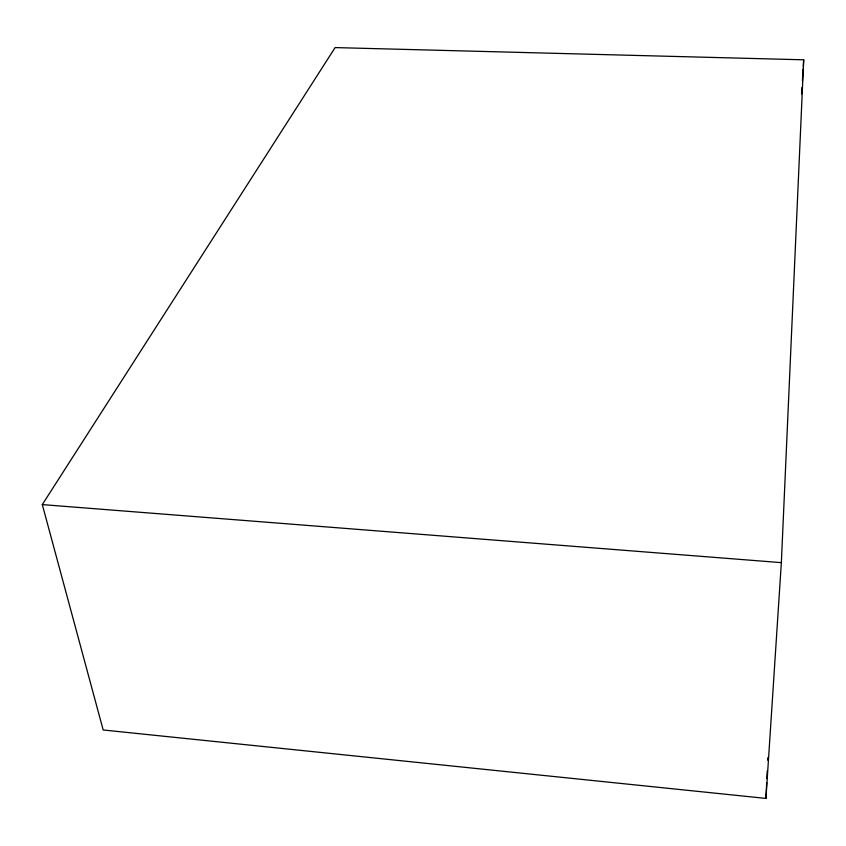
<?xml version="1.0" encoding="UTF-8"?>
<svg xmlns="http://www.w3.org/2000/svg" width="846" height="846" viewBox="0 0 846 846"><rect width="100%" height="100%" fill="white"/><g stroke="black" fill="none" stroke-linecap="round" stroke-linejoin="round"><path stroke-width="1.27" d="M781.355 562.643L803.7 59.812L335.122 47.588L42.3 504.597L103.18 729.982L765.937 798.413L781.355 562.643L42.3 504.597M765.937 798.413L766.698 782.592M766.878 778.648L767.259 770.738M767.756 760.194L767.882 757.551M801.606 93.927L802.008 87.36M802.41 80.804L803.14 68.991M803.298 66.369L803.7 59.812"/></g></svg>
